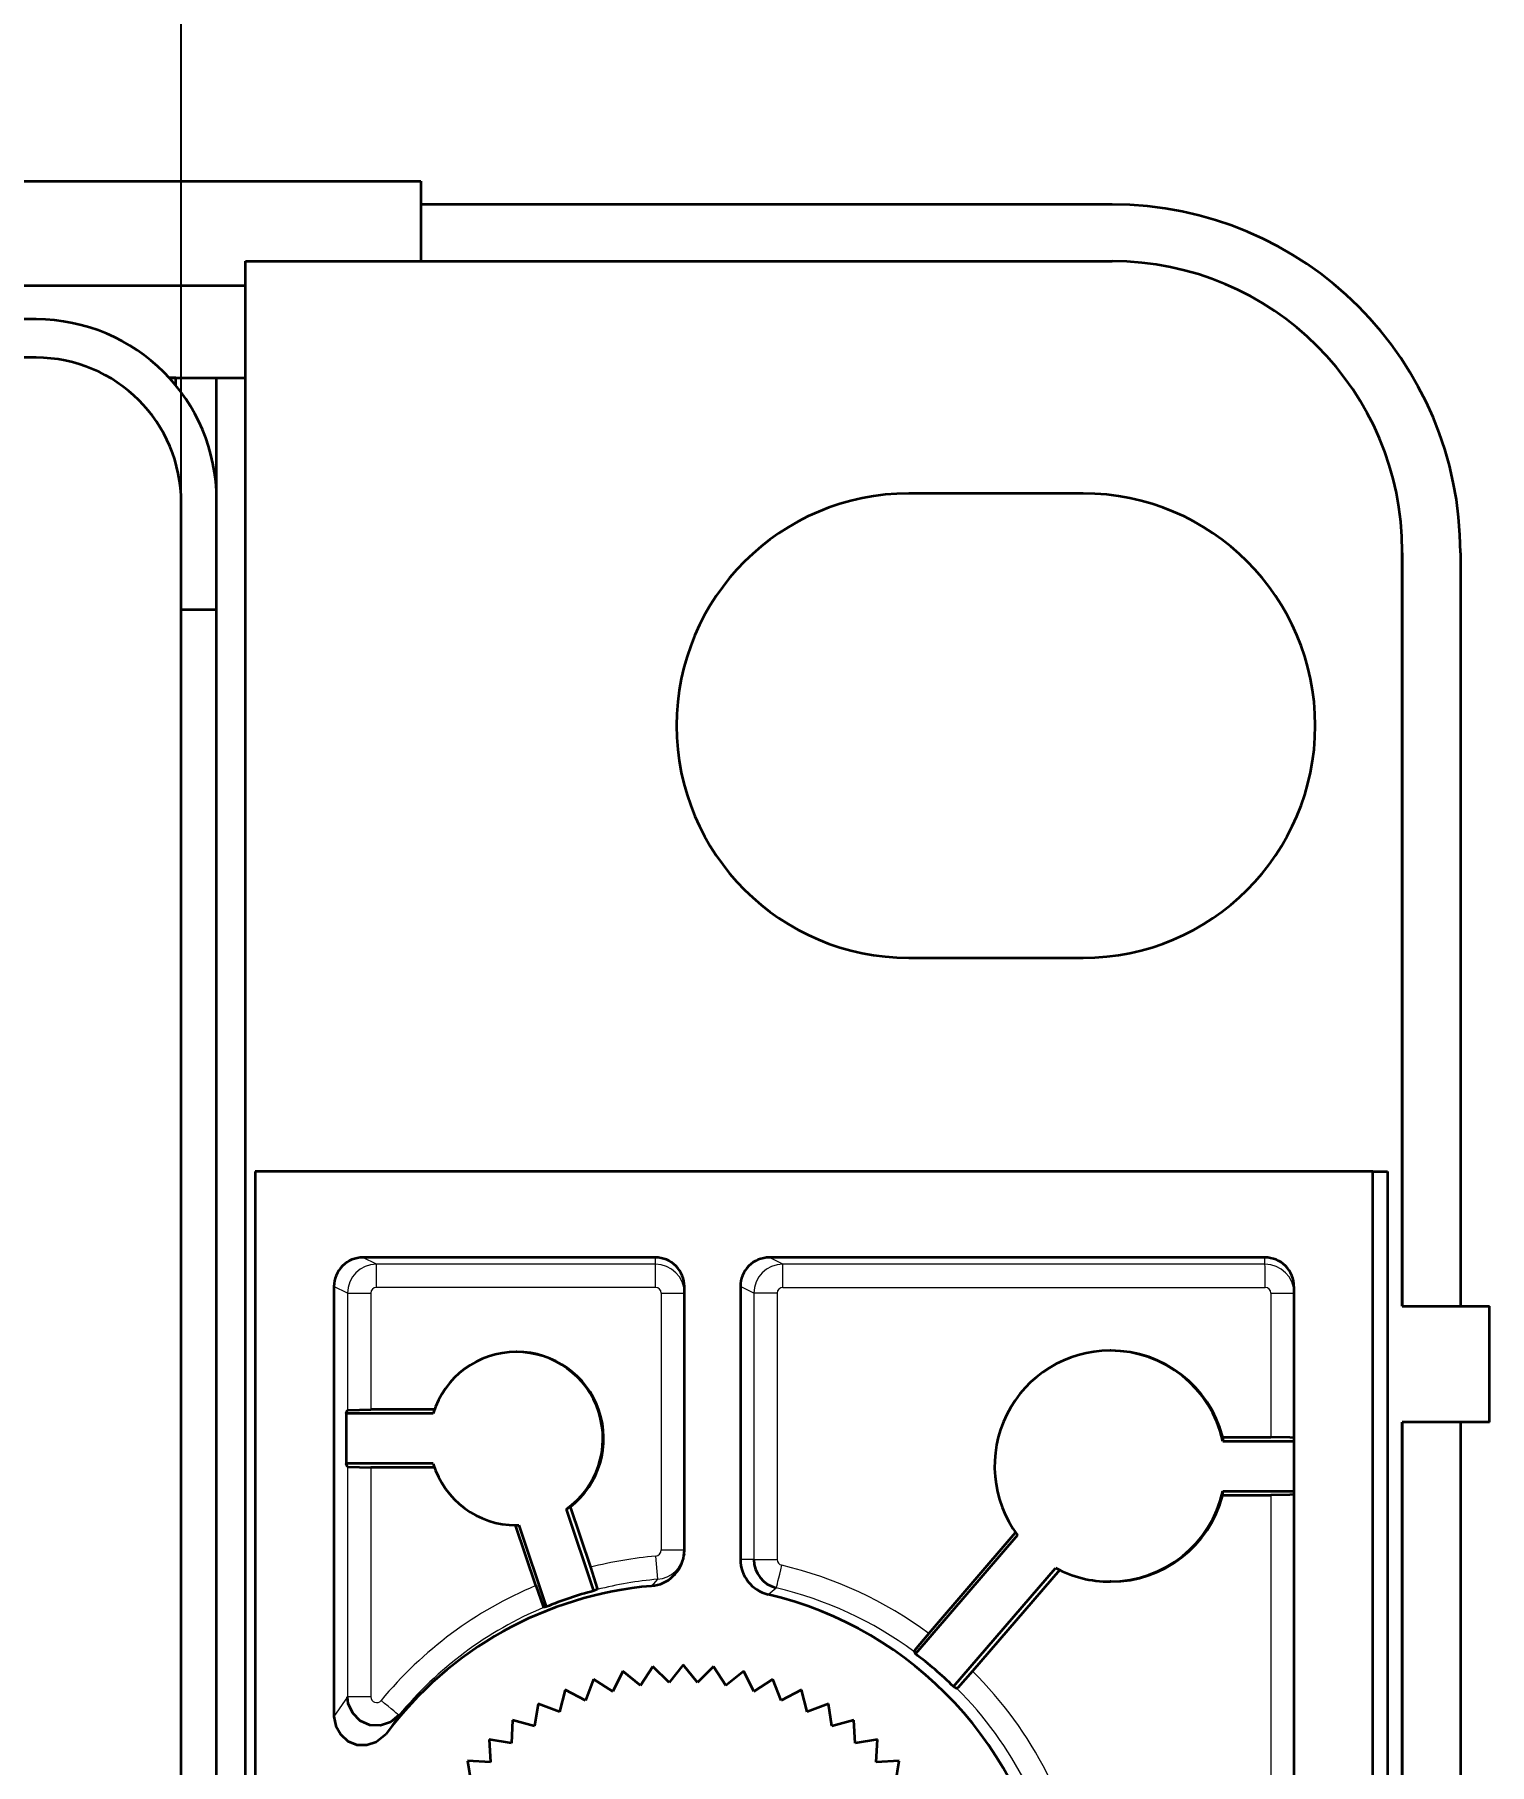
# Model space of a CAD drawing. Extents: x -1334 to -16, y -214 to 699.
# Drawn here: x -798.35 to -773.29, y 293.27 to 323.06 of the extents above; entities that cross this region are included whole.
import ezdxf

# ---------------------------------------------------------------- set-up
doc = ezdxf.new("R2010")
doc.units = 0
doc.dimstyles.get("Standard").update_dxf_attribs({"dimtxt": 0.18, "dimasz": 0.18, "dimexe": 0.18, "dimexo": 0.0625, "dimgap": 0.09, "dimtad": 0, "dimtih": 1, "dimtoh": 1, "dimdec": 4, "dimzin": 0, "dimdsep": 46, "dimtxsty": 'Standard', "dimcen": 0.09, "dimadec": 0, "dimazin": 0, "dimtfac": 1, "dimtdec": 4, "dimtofl": 0, "dimtmove": 0, "dimatfit": 3, "dimfxl": 1, "dimtolj": 1, "dimtzin": 0, "dimarcsym": 0})

# ---------------------------------------------------------------- blocks, each defined once
blk = doc.blocks.new('*D1')
at = {"color": 0, "lineweight": -2, "transparency": 16777216}
for p, q in [((-1217.271, 313.783), (-1217.271, 338.169)), ((-795.821, 313.783), (-795.821, 338.169)), ((-1214.771, 336.919), (-798.321, 336.919))]:
    blk.add_line(p, q, dxfattribs=at)
at = {"color": 0, "transparency": 16777216}
for points in [[(-1214.771, 337.336), (-1214.771, 336.502), (-1217.271, 336.919)], [(-798.321, 337.336), (-798.321, 336.502), (-795.821, 336.919)]]:
    blk.add_solid(points, dxfattribs=at)
at = {"layer": 'Defpoints', "color": 0, "transparency": 16777216}
for p in [(-795.821, 336.919), (-1217.271, 313.158), (-795.821, 313.158)]:
    blk.add_point(p, dxfattribs=at)
at = {"color": 0, "transparency": 16777216, "insert": (-1006.546, 339.002), "char_height": 2.5, "attachment_point": 5}
blk.add_mtext('421,45', dxfattribs=at)

msp = doc.modelspace()

# ---------------------------------------------------------------- linework, layer by layer
at = {"color": 7, "lineweight": 35}
for p, q in [((-1220.695, 320.538), (-791.695, 320.538)), ((-794.711, 170.159), (-794.711, 319.159)), ((-1217.771, 318.738), (-794.711, 318.738)), ((-798.321, 317.498), (-844.421, 317.498)), ((-795.211, 171.148), (-795.211, 317.148)), ((-794.711, 171.148), (-794.711, 317.148)), ((-795.821, 173.298), (-795.821, 314.998)), ((-795.211, 175.138), (-795.211, 313.158)), ((-794.546, 303.48), (-794.546, 262.48)), ((-775.298, 262.48), (-775.298, 303.48)), ((-775.046, 303.48), (-775.046, 262.48)), ((-774.788, 299.159), (-774.788, 190.159)), ((-774.788, 190.159), (-774.788, 299.159)), ((-773.788, 299.159), (-773.788, 190.159))]:
    msp.add_line(p, q, dxfattribs=at)
at = {"color": 7, "lineweight": 35, "ltscale": 0.034457}
msp.add_line((-791.695, 320.538), (-791.695, 319.159), dxfattribs=at)
at = {"color": 7, "lineweight": 35, "ltscale": 0.297672}
msp.add_line((-779.788, 320.138), (-791.695, 320.138), dxfattribs=at)
at = {"color": 7, "lineweight": 35, "ltscale": 0.373085}
msp.add_line((-794.711, 319.159), (-779.788, 319.159), dxfattribs=at)
at = {"color": 7, "lineweight": 35, "ltscale": 0.047249}
msp.add_line((-798.321, 318.158), (-800.211, 318.158), dxfattribs=at)
at = {"color": 7, "lineweight": 35, "ltscale": 0.002907}
for p, q in [((-796.028, 317.148), (-795.911, 317.148)), ((-795.911, 317.148), (-796.028, 317.148))]:
    msp.add_line(p, q, dxfattribs=at)
at = {"color": 7, "lineweight": 35, "ltscale": 0.012373}
msp.add_line((-795.911, 317.148), (-795.417, 317.148), dxfattribs=at)
at = {"color": 7, "lineweight": 13, "ltscale": 0.003362}
msp.add_line((-795.911, 317.148), (-795.911, 317.013), dxfattribs=at)
at = {"color": 7, "lineweight": 35, "ltscale": 0.003362}
msp.add_line((-795.911, 317.013), (-795.911, 317.148), dxfattribs=at)
at = {"color": 7, "lineweight": 35, "ltscale": 0.005127}
msp.add_line((-795.417, 317.148), (-795.211, 317.148), dxfattribs=at)
at = {"color": 7, "lineweight": 35, "ltscale": 0.0125}
msp.add_line((-795.211, 317.148), (-794.711, 317.148), dxfattribs=at)
at = {"color": 7, "lineweight": 35, "ltscale": 0.04725}
msp.add_line((-795.211, 313.158), (-795.211, 315.048), dxfattribs=at)
at = {"color": 7, "lineweight": 35, "ltscale": 0.075}
for p, q in [((-780.288, 315.159), (-783.288, 315.159)), ((-783.288, 307.159), (-780.288, 307.159))]:
    msp.add_line(p, q, dxfattribs=at)
at = {"color": 7, "lineweight": 35, "ltscale": 0.325}
msp.add_line((-774.788, 301.159), (-774.788, 314.159), dxfattribs=at)
at = {"color": 7, "lineweight": 35, "ltscale": 0.324457}
for p, q in [((-774.788, 314.138), (-774.788, 301.159)), ((-773.788, 314.138), (-773.788, 301.159))]:
    msp.add_line(p, q, dxfattribs=at)
at = {"color": 7, "lineweight": 35, "ltscale": 0.015251}
msp.add_line((-795.821, 313.158), (-795.211, 313.158), dxfattribs=at)
at = {"color": 7, "lineweight": 35, "ltscale": 0.48121}
msp.add_line((-775.298, 303.48), (-794.546, 303.48), dxfattribs=at)
at = {"color": 7, "lineweight": 35, "ltscale": 0.006282}
msp.add_line((-775.298, 303.48), (-775.046, 303.48), dxfattribs=at)
at = {"color": 7, "lineweight": 35, "ltscale": 0.12589}
msp.add_line((-787.654, 301.998), (-792.69, 301.998), dxfattribs=at)
at = {"color": 7, "lineweight": 13, "ltscale": 0.006469}
for p, q in [((-792.458, 301.882), (-792.69, 301.998)), ((-785.458, 301.882), (-785.69, 301.998)), ((-792.958, 301.382), (-793.19, 301.498)), ((-785.958, 301.382), (-786.19, 301.498))]:
    msp.add_line(p, q, dxfattribs=at)
at = {"color": 7, "lineweight": 13, "ltscale": 0.120103}
msp.add_line((-787.654, 301.882), (-792.458, 301.882), dxfattribs=at)
at = {"color": 7, "lineweight": 13, "ltscale": 0.002893}
for p, q in [((-787.654, 301.882), (-787.654, 301.998)), ((-777.154, 301.882), (-777.154, 301.998))]:
    msp.add_line(p, q, dxfattribs=at)
at = {"color": 7, "lineweight": 35, "ltscale": 0.213388}
msp.add_line((-777.154, 301.998), (-785.69, 301.998), dxfattribs=at)
at = {"color": 7, "lineweight": 13, "ltscale": 0.207602}
for p, q in [((-777.154, 301.882), (-785.458, 301.882)), ((-785.456, 301.482), (-777.152, 301.482))]:
    msp.add_line(p, q, dxfattribs=at)
at = {"color": 7, "lineweight": 35, "ltscale": 0.185115}
msp.add_line((-793.19, 301.498), (-793.19, 294.093), dxfattribs=at)
at = {"color": 7, "lineweight": 13, "ltscale": 0.050423}
msp.add_line((-792.958, 301.382), (-792.958, 299.365), dxfattribs=at)
at = {"color": 7, "lineweight": 13, "ltscale": 0.010051}
for p, q in [((-792.958, 301.382), (-792.556, 301.382)), ((-792.556, 294.428), (-792.958, 294.428))]:
    msp.add_line(p, q, dxfattribs=at)
at = {"color": 7, "lineweight": 13, "ltscale": 0.050162}
msp.add_line((-792.556, 301.382), (-792.556, 299.376), dxfattribs=at)
at = {"color": 7, "lineweight": 13, "ltscale": 0.120102}
msp.add_line((-787.652, 301.482), (-792.456, 301.482), dxfattribs=at)
at = {"color": 7, "lineweight": 13, "ltscale": 0.009947}
for p, q in [((-787.552, 301.382), (-787.154, 301.382)), ((-777.052, 301.382), (-776.654, 301.382)), ((-787.552, 296.959), (-787.154, 296.959))]:
    msp.add_line(p, q, dxfattribs=at)
at = {"color": 7, "lineweight": 13, "ltscale": 0.110582}
msp.add_line((-787.552, 301.382), (-787.552, 296.959), dxfattribs=at)
at = {"color": 7, "lineweight": 35, "ltscale": 0.113474}
msp.add_line((-787.154, 296.959), (-787.154, 301.498), dxfattribs=at)
at = {"color": 7, "lineweight": 35, "ltscale": 0.117578}
msp.add_line((-786.19, 301.498), (-786.19, 296.795), dxfattribs=at)
at = {"color": 7, "lineweight": 13, "ltscale": 0.114685}
for p, q in [((-785.958, 301.382), (-785.958, 296.795)), ((-785.556, 301.382), (-785.556, 296.795))]:
    msp.add_line(p, q, dxfattribs=at)
at = {"color": 7, "lineweight": 13, "ltscale": 0.010052}
for p, q in [((-785.556, 301.382), (-785.958, 301.382)), ((-785.958, 296.795), (-785.556, 296.795))]:
    msp.add_line(p, q, dxfattribs=at)
at = {"color": 7, "lineweight": 13, "ltscale": 0.062042}
msp.add_line((-777.052, 301.382), (-777.052, 298.9), dxfattribs=at)
at = {"color": 7, "lineweight": 35, "ltscale": 0.263391}
msp.add_line((-776.654, 301.498), (-776.654, 290.962), dxfattribs=at)
at = {"color": 7, "lineweight": 35, "ltscale": 0.0375}
for p, q in [((-774.788, 301.159), (-773.288, 301.159)), ((-773.288, 299.159), (-774.788, 299.159))]:
    msp.add_line(p, q, dxfattribs=at)
at = {"color": 7, "lineweight": 35, "ltscale": 0.05}
msp.add_line((-773.288, 299.159), (-773.288, 301.159), dxfattribs=at)
at = {"color": 7, "lineweight": 35, "ltscale": 0.000326538}
msp.add_line((-790.038, 300.371), (-790.051, 300.371), dxfattribs=at)
at = {"color": 7, "lineweight": 35, "ltscale": 0.000325012}
for p, q in [((-779.808, 300.393), (-779.821, 300.393)), ((-779.808, 296.413), (-779.821, 296.413))]:
    msp.add_line(p, q, dxfattribs=at)
at = {"color": 7, "lineweight": 35, "ltscale": 0.001473}
msp.add_line((-792.98, 299.311), (-792.958, 299.365), dxfattribs=at)
at = {"color": 7, "lineweight": 35, "ltscale": 0.021619}
msp.add_line((-792.98, 299.311), (-792.98, 298.446), dxfattribs=at)
at = {"color": 7, "lineweight": 35, "ltscale": 0.037503}
for p, q in [((-791.48, 299.311), (-792.98, 299.311)), ((-791.48, 298.446), (-792.98, 298.446))]:
    msp.add_line(p, q, dxfattribs=at)
at = {"color": 7, "lineweight": 35, "ltscale": 0.027438}
for p, q in [((-791.458, 299.376), (-792.556, 299.376)), ((-791.458, 298.381), (-792.556, 298.381))]:
    msp.add_line(p, q, dxfattribs=at)
at = {"color": 7, "lineweight": 35, "ltscale": 0.020717}
for p, q in [((-777.881, 298.9), (-777.052, 298.9)), ((-777.881, 297.905), (-777.052, 297.905))]:
    msp.add_line(p, q, dxfattribs=at)
at = {"color": 7, "lineweight": 35, "ltscale": 0.00163}
for p, q in [((-777.881, 298.9), (-777.878, 298.835)), ((-777.881, 297.905), (-777.878, 297.971))]:
    msp.add_line(p, q, dxfattribs=at)
at = {"color": 7, "lineweight": 35, "ltscale": 0.030598}
for p, q in [((-777.878, 298.835), (-776.654, 298.835)), ((-777.878, 297.971), (-776.654, 297.971))]:
    msp.add_line(p, q, dxfattribs=at)
at = {"color": 7, "lineweight": 35, "ltscale": 0.001474}
msp.add_line((-792.958, 298.391), (-792.98, 298.446), dxfattribs=at)
at = {"color": 7, "lineweight": 13, "ltscale": 0.099065}
msp.add_line((-792.958, 298.391), (-792.958, 294.428), dxfattribs=at)
at = {"color": 7, "lineweight": 13, "ltscale": 0.098804}
msp.add_line((-792.556, 298.381), (-792.556, 294.428), dxfattribs=at)
at = {"color": 7, "lineweight": 35, "ltscale": 0.001984}
msp.add_line((-789.187, 297.661), (-789.119, 297.702), dxfattribs=at)
at = {"color": 7, "lineweight": 35, "ltscale": 0.027453}
for p, q in [((-789.119, 297.702), (-788.77, 296.661)), ((-789.713, 296.345), (-790.063, 297.386))]:
    msp.add_line(p, q, dxfattribs=at)
at = {"color": 7, "lineweight": 13, "ltscale": 0.170686}
msp.add_line((-777.052, 297.905), (-777.052, 291.078), dxfattribs=at)
at = {"color": 7, "lineweight": 35, "ltscale": 0.000897374}
msp.add_line((-790.043, 297.386), (-790.007, 297.386), dxfattribs=at)
at = {"color": 7, "lineweight": 35, "ltscale": 0.037104}
msp.add_line((-790.007, 297.386), (-789.535, 295.979), dxfattribs=at)
at = {"color": 7, "lineweight": 35, "ltscale": 0.037103}
msp.add_line((-788.715, 296.254), (-789.187, 297.661), dxfattribs=at)
at = {"color": 7, "lineweight": 35, "ltscale": 0.067401}
msp.add_line((-781.415, 297.212), (-783.174, 295.169), dxfattribs=at)
at = {"color": 7, "lineweight": 35, "ltscale": 0.057332}
msp.add_line((-782.944, 295.52), (-781.449, 297.258), dxfattribs=at)
at = {"color": 7, "lineweight": 13, "ltscale": 0.009995}
msp.add_line((-787.65, 296.852), (-787.617, 296.454), dxfattribs=at)
at = {"color": 7, "lineweight": 35, "ltscale": 0.000428446}
msp.add_line((-787.16, 296.884), (-787.161, 296.867), dxfattribs=at)
at = {"color": 7, "lineweight": 13, "ltscale": 0.005786}
msp.add_line((-785.958, 296.795), (-786.19, 296.795), dxfattribs=at)
at = {"color": 7, "lineweight": 35, "ltscale": 0.0674}
msp.add_line((-782.518, 294.605), (-780.76, 296.648), dxfattribs=at)
at = {"color": 7, "lineweight": 35, "ltscale": 0.057608}
msp.add_line((-780.687, 296.618), (-782.19, 294.871), dxfattribs=at)
at = {"color": 7, "lineweight": 35, "ltscale": 0.001631}
msp.add_line((-788.655, 296.278), (-788.715, 296.254), dxfattribs=at)
at = {"color": 7, "lineweight": 13, "ltscale": 0.00391}
msp.add_line((-787.617, 296.454), (-787.723, 296.338), dxfattribs=at)
at = {"color": 7, "lineweight": 13, "ltscale": 0.004536}
msp.add_line((-785.713, 296.193), (-785.571, 296.306), dxfattribs=at)
at = {"color": 7, "lineweight": 35, "ltscale": 0.001113}
msp.add_line((-789.535, 295.979), (-789.578, 295.968), dxfattribs=at)
at = {"color": 7, "lineweight": 35, "ltscale": 0.001214}
msp.add_line((-783.174, 295.169), (-783.199, 295.21), dxfattribs=at)
at = {"color": 7, "lineweight": 35, "ltscale": 0.009824}
for p, q in [((-788.718, 294.735), (-788.857, 294.368)), ((-788.389, 294.52), (-788.718, 294.735)), ((-788.212, 294.871), (-788.389, 294.52)), ((-787.908, 294.622), (-788.212, 294.871)), ((-787.695, 294.953), (-787.908, 294.622)), ((-787.419, 294.674), (-787.695, 294.953)), ((-786.65, 294.953), (-786.927, 294.674)), ((-786.438, 294.622), (-786.65, 294.953)), ((-786.133, 294.871), (-786.438, 294.622)), ((-785.956, 294.52), (-786.133, 294.871)), ((-785.628, 294.735), (-785.956, 294.52)), ((-785.489, 294.368), (-785.628, 294.735)), ((-789.207, 294.548), (-789.307, 294.168)), ((-788.857, 294.368), (-789.207, 294.548)), ((-785.039, 294.168), (-785.139, 294.548)), ((-789.307, 294.168), (-789.673, 294.31)), ((-784.613, 293.922), (-784.673, 294.31)), ((-790.112, 294.025), (-790.131, 293.633)), ((-789.733, 293.922), (-790.112, 294.025)), ((-784.215, 293.633), (-784.234, 294.025)), ((-790.518, 293.696), (-790.496, 293.303)), ((-783.849, 293.303), (-783.827, 293.696)), ((-790.496, 293.303), (-790.889, 293.326)), ((-790.889, 293.326), (-790.825, 292.938)), ((-783.52, 292.938), (-783.457, 293.326))]:
    msp.add_line(p, q, dxfattribs=at)
at = {"color": 7, "lineweight": 35, "ltscale": 0.009823}
for p, q in [((-787.173, 294.98), (-787.419, 294.674)), ((-786.927, 294.674), (-787.173, 294.98)), ((-785.139, 294.548), (-785.489, 294.368)), ((-789.673, 294.31), (-789.733, 293.922)), ((-784.673, 294.31), (-785.039, 294.168)), ((-784.234, 294.025), (-784.613, 293.922)), ((-783.827, 293.696), (-784.215, 293.633)), ((-783.457, 293.326), (-783.849, 293.303))]:
    msp.add_line(p, q, dxfattribs=at)
at = {"color": 7, "lineweight": 13, "ltscale": 0.010184}
msp.add_line((-792.958, 294.428), (-793.19, 294.093), dxfattribs=at)
at = {"color": 7, "lineweight": 35, "ltscale": 0.001614}
msp.add_line((-782.461, 294.574), (-782.518, 294.605), dxfattribs=at)
at = {"color": 7, "lineweight": 13, "ltscale": 0.009581}
msp.add_line((-792.072, 294.111), (-792.289, 293.794), dxfattribs=at)
at = {"color": 7, "lineweight": 35, "ltscale": 0.009825}
msp.add_line((-790.131, 293.633), (-790.518, 293.696), dxfattribs=at)
at = {"color": 7, "lineweight": 35}
for points in [[(-792.958, 299.365), (-792.957, 299.366), (-792.947, 299.368), (-792.556, 299.376)], [(-776.654, 298.89), (-776.655, 298.891), (-776.663, 298.892), (-776.726, 298.896), (-777.052, 298.9)], [(-792.958, 298.391), (-792.957, 298.39), (-792.947, 298.389), (-792.556, 298.381)], [(-776.654, 297.916), (-776.655, 297.915), (-776.663, 297.914), (-776.726, 297.91), (-777.052, 297.905)], [(-788.77, 296.661), (-788.657, 296.297), (-788.654, 296.281), (-788.655, 296.278)], [(-789.713, 296.345), (-789.586, 295.985), (-789.58, 295.97), (-789.578, 295.968)], [(-782.944, 295.52), (-783.189, 295.225), (-783.199, 295.212), (-783.199, 295.21)], [(-782.19, 294.871), (-782.446, 294.586), (-782.459, 294.575), (-782.46, 294.574), (-782.461, 294.574)], [(-792.072, 294.111), (-792.215, 293.995), (-792.39, 293.937), (-792.573, 293.942), (-792.738, 294.016), (-792.867, 294.148), (-792.943, 294.315), (-792.958, 294.428)], [(-793.19, 294.093), (-793.158, 293.927), (-793.074, 293.78), (-792.95, 293.668), (-792.796, 293.605), (-792.625, 293.601), (-792.462, 293.652), (-792.289, 293.794)]]:
    msp.add_lwpolyline(points, dxfattribs=at)
for centre, radius, start, end in [((-779.788, 314.138), 6, 0, 90), ((-779.788, 314.159), 5, 360, 90), ((-798.321, 315.048), 3.11, 0, 90), ((-798.321, 314.998), 2.5, 0, 90), ((-783.288, 311.159), 4, 90, 270), ((-780.288, 311.159), 4, 270, 90), ((-792.69, 301.498), 0.5, 89.9998, 180.0017), ((-787.654, 301.498), 0.5, 359.9989, 90.0008), ((-785.69, 301.498), 0.5, 89.9998, 180.0017), ((-777.154, 301.498), 0.5, 359.9989, 90.0008), ((-785.564, 296.801), 0.626, 180.5743, 256.2115), ((-785.448, 296.801), 0.511, 180.7305, 256.056)]:
    msp.add_arc(centre, radius, start, end, dxfattribs=at)
at = {"color": 7, "lineweight": 13}
for centre, radius, start, end in [((-792.458, 301.382), 0.5, 90.0036, 179.9975), ((-787.654, 301.382), 0.5, 0.0005, 89.9989), ((-785.458, 301.382), 0.5, 90.0036, 179.9975), ((-777.154, 301.382), 0.5, 0.0005, 89.9989), ((-792.456, 301.382), 0.1, 89.9682, 179.8495), ((-787.652, 301.382), 0.1, 359.9673, 89.8486), ((-785.456, 301.382), 0.1, 89.9682, 179.8495), ((-777.152, 301.382), 0.1, 359.9673, 89.8486), ((-787.659, 296.959), 0.107, 274.9575, 0.0004), ((-785.441, 296.805), 0.116, 185.1313, 251.6518), ((-792.456, 294.428), 0.0995, 179.557, 320.9246)]:
    msp.add_arc(centre, radius, start, end, dxfattribs=at)
for centre, major_axis, ratio, start_param, end_param in [((-792.458, 301.482), (0, -0.4), 0.005236, 1.570795, 3.136356), ((-787.654, 301.482), (0, 0.4), 0.005236, 4.712388, 6.277948), ((-785.458, 301.482), (0, -0.4), 0.005236, 1.570795, 3.136356), ((-777.154, 301.482), (0, -0.4), 0.005236, 1.570795, 3.136356), ((-787.054, 289.98), (0.001, 6.898), 0.999986, 0.086665, 0.251608), ((-787.661, 296.959), (0, 0.507), 0.999986, 3.228266, 4.564148), ((-785.479, 296.695), (-0.091, -0.389), 0.005098, 0.006432, 1.571992), ((-787.054, 289.98), (0.001, 6.898), 0.999986, 5.6451, 6.052767), ((-787.054, 289.98), (0.001, 6.898), 0.999986, 0.395983, 0.882103), ((-787.056, 289.98), (-0.001, -6.498), 0.999986, 3.228257, 3.390356), ((-787.056, 289.98), (-0.001, -6.498), 0.999986, 2.506351, 2.911175), ((-787.056, 289.98), (-0.001, -6.498), 0.999986, 3.540419, 4.023696), ((-787.054, 289.98), (0.001, 6.898), 0.999986, 4.870376, 5.500725), ((-787.056, 289.98), (-0.001, -6.498), 0.999986, 1.728783, 2.356288), ((-792.381, 294.365), (-0.309, 0.254), 0.003328, 3.142786, 4.708347)]:
    msp.add_ellipse(centre, major_axis=major_axis, ratio=ratio, start_param=start_param, end_param=end_param, dxfattribs=at)
at = {"color": 7, "lineweight": 35}
for centre, major_axis, start_param, end_param in [((-790.051, 298.878), (0, 1.493), 0.000191, 1.277084), ((-790.051, 298.878), (0, 1.493), 3.759291, 6.283376), ((-790.038, 298.878), (0, -1.493), 0.663632, 3.141784), ((-779.821, 298.403), (0, 1.99), 0.000191, 2.212305), ((-779.821, 298.403), (0, 1.99), 4.931594, 6.283376), ((-779.808, 298.403), (0, -1.99), 1.823667, 3.141784), ((-790.051, 298.878), (0, 1.493), 1.86489, 3.141784), ((-779.821, 298.403), (0, 1.99), 3.141784, 4.493566), ((-779.808, 298.403), (0, -1.99), 0.000191, 1.318307), ((-790.051, 298.878), (0, 1.493), 3.141784, 3.171485), ((-787.777, 296.959), (0, -0.623), 0.086672, 1.422556), ((-787.777, 296.959), (0, -0.623), 1.422556, 1.570987), ((-787.661, 296.959), (0, 0.507), 4.564148, 4.71258), ((-779.821, 298.403), (0, 1.99), 2.650334, 3.141784), ((-787.172, 289.98), (0.001, 6.382), 0.086665, 0.93041), ((-787.067, 289.98), (-0.001, -6.487), 3.398686, 3.53209), ((-787.172, 289.98), (0.001, 6.382), 4.870376, 6.052767), ((-787.067, 289.98), (-0.001, -6.487), 2.364618, 2.498022)]:
    msp.add_ellipse(centre, major_axis=major_axis, ratio=0.999986, start_param=start_param, end_param=end_param, dxfattribs=at)

# ---------------------------------------------------------------- dimensions: what is measured, and where the dimension line sits
dim = msp.add_linear_dim(base=(-795.821, 336.919), p1=(-1217.271, 313.158), p2=(-795.821, 313.158), dimstyle='Standard', override={"dimtxt": 2.5, "dimasz": 2.5, "dimexe": 1.25, "dimexo": 0.625, "dimgap": 0.625, "dimtad": 1, "dimtih": 0, "dimtoh": 0, "dimdec": 2, "dimzin": 8, "dimdsep": 44, "dimcen": 2.5, "dimtdec": 2, "dimtofl": 1, "dimatfit": 0, "dimtolj": 0, "dimtzin": 8})
dim.commit()
dim.dimension.update_dxf_attribs({"geometry": '*D1', "text_midpoint": (-1006.546, 339.002)})

doc.saveas('drawing.dxf')
